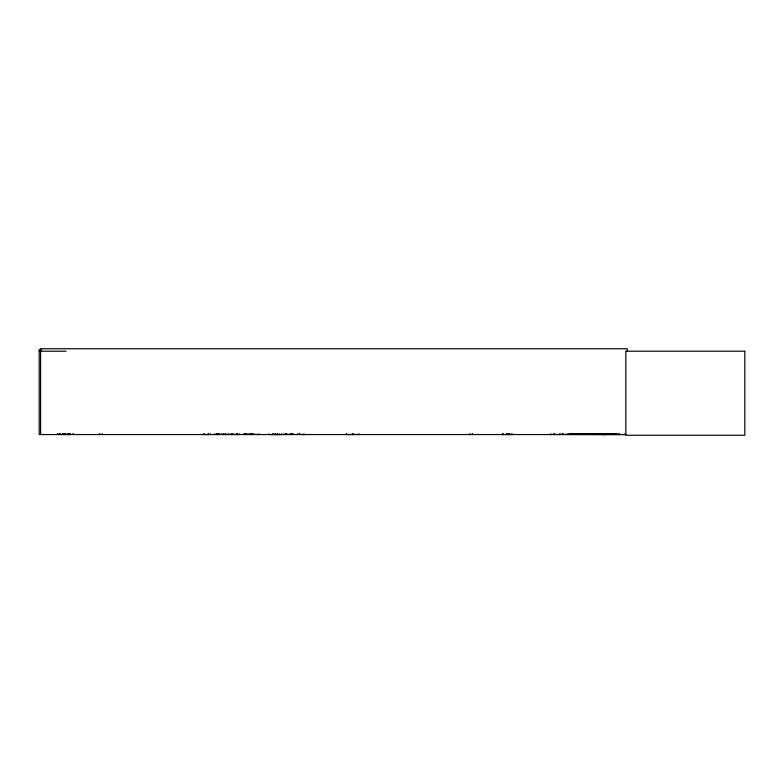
<?xml version="1.0" encoding="UTF-8"?>
<svg xmlns="http://www.w3.org/2000/svg" width="784" height="784" viewBox="0 0 784 784"><rect width="100%" height="100%" fill="white"/><g stroke="black" fill="none" stroke-linecap="round" stroke-linejoin="round"><path stroke-width="1.18" d="M358.954 434.522L359.043 433.856M599.231 434.522L599.241 433.856M611.834 434.522L611.853 433.856M582.884 434.169L605.66 434.522L605.65 433.875M616.675 434.248L568.596 434.228M501.829 434.552L511.795 434.463M508.708 434.444L508.64 433.679M218.667 434.463L218.589 433.679M225.371 434.463L225.449 433.915M292.873 434.463L292.951 433.915M597.192 434.463L597.094 433.856L596.987 434.463M616.92 434.463L616.979 433.915L617.028 434.552M502.936 434.463L502.995 433.915M203.419 434.463L210.279 434.463M203.82 434.463L203.899 433.915M232.868 434.463L232.946 433.915L233.024 434.552M239.169 434.463L230.29 434.463M272.773 434.463L272.852 433.915M597.614 434.463L597.692 433.915M41.65 349.625L39.2 349.625L39.2 434.552L626.004 434.552M39.2 351.203L66.091 351.203M568.625 434.003L616.675 433.993L616.596 434.552L616.577 433.993M225.449 434.375L214.953 434.463M244.01 433.915L259.024 434.522L259.014 433.856M292.951 434.375L283.994 434.463M297.646 434.552L297.646 433.856L297.724 434.375L304.555 434.522M359.043 434.463L346.352 434.522L346.352 433.856M568.606 434.503L625.338 434.522M603.866 434.463L603.788 433.915M290.296 434.463L290.227 433.915L290.149 434.552M250.802 434.463L250.949 433.679M236.592 434.463L236.523 433.915M567.822 434.463L561.05 434.463M560.109 434.463L550.927 434.463M559.776 434.463L559.717 433.915L559.658 434.552M615.254 434.552L615.107 433.915L615.058 434.552M605.366 434.463L605.356 433.679M612.118 434.463L612.118 433.856M599.515 434.463L599.505 433.856M346.43 434.463L346.43 433.856M627.229 351.203L627.229 348.743L40.582 348.743L40.582 434.552M624.897 433.856L624.897 434.552M619.272 433.679L619.272 434.552M618.929 433.679L618.929 434.552M614.813 433.856L614.813 434.552M613.147 433.679L613.147 434.552M612.814 433.679L612.814 434.552M609.188 433.679L609.188 434.552L609.148 433.856M608.845 433.679L608.845 434.552M607.179 433.856L607.179 434.552M606.943 433.856L606.943 434.552M606.003 433.679L606.003 434.552M605.797 433.679L605.797 434.552M605.562 433.679L605.562 434.552M605.072 433.679L604.964 434.552M603.709 433.856L603.709 434.552M603.063 433.679L603.063 434.552M602.72 433.679L602.72 434.552M597.771 433.856L597.771 434.552M596.408 433.679L596.408 434.552M596.222 433.679L596.222 434.552M592.332 433.856L592.332 434.552M567.273 433.856L567.273 434.552M562.981 433.679L562.981 434.552M562.765 433.679L562.765 434.552M560.893 433.856L560.893 434.552M554.386 433.679L554.386 434.552M554.072 433.679L554.072 434.552M550.799 433.856L550.799 434.552M511.942 433.503L511.942 434.552M509.492 433.503L509.492 434.552M508.806 433.856L508.806 434.552M508.336 433.679L508.336 434.552M506.944 433.679L506.944 434.552M506.719 433.679L506.719 434.552M503.063 433.856L503.063 434.552M502.436 433.856L502.436 434.552M472.37 433.503L472.37 434.552M469.92 433.503L469.92 434.552M352.506 433.679L352.447 434.552M303.947 433.856L303.947 434.552M299.694 433.679L299.694 434.552M299.468 433.679L299.468 434.552M293.03 433.856L293.03 434.552M291.197 433.679L291.197 434.552M290.982 433.679L290.982 434.552M286.728 433.856L286.728 434.552M285.895 433.679L285.895 434.552M285.67 433.679L285.67 434.552M283.847 433.856L283.847 434.552M281.466 433.856L281.466 434.552L268.853 434.522L268.853 433.856M279.231 433.856L279.231 434.552M277.399 433.679L277.399 434.552M277.183 433.679L277.183 434.552M275.39 433.679L275.37 434.552M274.949 433.679L274.929 434.552M272.92 433.856L272.92 434.552M252.938 433.679L252.928 434.552M252.507 433.679L252.487 434.552M250.243 433.856L250.243 434.552M245.99 433.679L245.99 434.552M245.764 433.679L245.764 434.552M243.942 433.856L243.942 434.552M239.326 433.856L239.326 434.552M237.493 433.679L237.493 434.552M237.278 433.679L237.278 434.552M236.445 433.856L236.445 434.552M232.191 433.679L232.191 434.552M231.966 433.679L231.966 434.552M230.143 433.856L230.143 434.552M228.242 433.503L228.242 434.552M225.782 433.503L225.782 434.552M225.527 433.856L225.527 434.552M223.695 433.679L223.695 434.552M223.479 433.679L223.479 434.552M221.264 433.856L221.264 434.552M219.216 433.856L219.216 434.552M217.913 433.856L217.874 434.552M216.943 433.679L216.943 434.552M216.717 433.679L216.717 434.552M214.806 433.856L214.806 434.552M210.426 433.856L210.426 434.552M208.515 433.679L208.515 434.552M208.289 433.679L208.289 434.552M203.977 433.856L203.977 434.552M102.155 433.503L102.155 434.552M99.705 433.503L99.705 434.552M73.431 433.856L73.431 434.552M72.755 433.856L72.755 434.552M70.491 433.856L70.491 434.552M69.766 433.856L69.776 434.552M69.639 433.856L69.639 434.552M68.874 433.856L68.874 434.552M68.747 433.856L68.727 434.552M68.012 433.856L68.012 434.552M67.649 433.856L67.649 434.552M66.973 433.856L66.973 434.552M65.699 433.856L65.699 434.552M65.023 433.856L65.023 434.552M64.7 433.856L64.7 434.552M63.974 433.856L63.984 434.552M63.857 433.856L63.857 434.552M63.083 433.856L63.083 434.552M62.965 433.856L62.945 434.552M62.23 433.856L62.23 434.552M60.123 433.503L60.123 434.552M59.907 433.856L59.907 434.552M59.231 433.856L59.231 434.552M57.673 433.503L57.673 434.552M246.411 434.375L246.411 433.856L246.411 434.375M582.522 433.993L582.424 434.522L582.424 433.993M744.8 351.203L625.848 351.203L625.848 435.257L744.8 435.257L744.8 351.203M352.947 434.552L352.947 433.679L352.888 434.552M251.664 434.552L251.664 433.856L251.625 434.552"/></g></svg>
